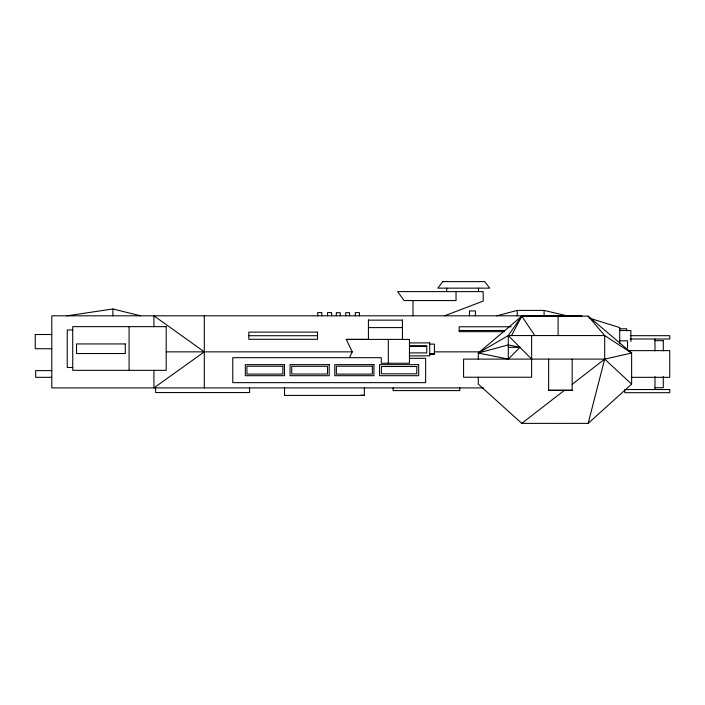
<?xml version="1.0" encoding="UTF-8"?>
<svg xmlns="http://www.w3.org/2000/svg" width="705" height="705" viewBox="0 0 705 705"><rect width="100%" height="100%" fill="white"/><g stroke="black" fill="none" stroke-linecap="round" stroke-linejoin="round"><path stroke-width="1.06" d="M478.298 377.237L478.298 384.119L521.779 423.379L588.155 423.37L604.687 359.101L604.687 335.562L588.155 316.157L521.779 316.166L478.298 353.029L478.298 359.101M349.451 357.673L352.262 351.857L346.252 339.405L409.455 339.405L409.455 363.234L381.282 363.234L381.282 357.673L232.773 357.673L232.773 382.648L425.626 382.648L425.626 358.316L409.455 358.316M511.522 335.562L521.779 316.157L534.813 335.562M478.298 353.029L508.287 344.886L519.955 347.336L508.287 359.101L478.298 353.029L508.287 335.562L521.779 316.157M588.155 423.379L631.627 384.119L631.627 353.029L588.155 316.157M521.779 423.37L564.441 390.297M572.169 384.313L604.687 359.101L631.627 353.029L604.687 335.562L508.287 335.562L508.287 359.101M444.547 315.814L483.189 301.088L483.189 291.614L397.602 291.614L404.132 300.559L456.038 300.559L456.038 291.614M496.708 315.814L517.241 310.42L544.084 310.42L567.067 315.814M67.01 315.814L112.897 308.975L140.568 315.814M581.995 315.814L51.782 315.814L51.782 387.909L483.612 387.909M368.424 320.149L402.449 320.149M511.143 326.759L459.158 326.759L459.158 331.658L504.648 331.658M368.424 327.596L402.449 327.596M619.721 328.803L626.719 328.803L626.719 330.83M72.721 329.966L67.248 329.966L67.248 367.499L72.721 367.499M459.158 330.495L504.648 330.495M619.721 330.539L630.887 330.539L630.887 341.564M35.25 334.514L51.782 334.514M248.83 335.712L317.532 335.712M630.252 335.686L669.75 335.686L669.75 339.008L630.164 339.008M654.98 340.665L663.282 340.665M619.721 340.823L627.52 340.823L627.52 348.094M409.455 342.894L429.697 342.894M429.697 344.111L434.43 344.111L434.43 354.254L429.697 354.254M409.455 346.023L426.754 346.032L426.754 352.897L409.455 352.897M409.455 346.146L426.754 346.146M508.287 347.336L519.955 347.336M51.782 348.719L35.25 348.719L35.25 334.487M628.005 350.632L669.724 350.632L669.724 377.325L631.239 377.325M166.186 351.857L352.262 351.857M434.43 351.857L480.484 351.857M429.697 353.628L434.43 353.672M429.697 354.157L434.43 354.157M409.455 355.866L429.697 355.866L429.697 342.401M51.782 370.601L35.673 370.601L35.673 377.325L51.782 377.325M654.98 387.724L663.282 387.724L663.282 376.523M548.631 359.101L548.631 390.297L572.169 390.297L572.169 359.101M548.631 390.297L572.169 390.297M364.353 387.909L364.353 395.417L284.512 395.417L284.512 387.909M346.252 339.405L368.424 339.431L368.424 319.955M361.066 395.108L364.353 395.417M589.336 318.105L619.721 327.587L619.721 343.52M631.627 384.119L604.687 359.101L463.582 359.101L463.582 377.237L531.632 377.237L531.632 335.571M508.287 335.562L531.632 359.101M663.282 340.586L663.282 350.896M654.98 339.008L654.98 350.896M654.98 376.602L654.98 389.539M558.104 316.157L558.104 335.562M544.084 310.42L544.084 315.814M517.241 310.42L517.241 315.814M478.51 288.142L478.51 291.614M475.417 315.814L475.417 310.923L469.486 310.923L469.486 315.814M459.801 387.909L459.801 390.605L393.108 390.605L393.108 387.909M446.697 288.142L446.697 291.614M412.989 300.559L412.989 315.814M402.449 319.955L402.449 339.405M388.314 339.405L388.314 363.234M359.444 315.814L359.444 312.632L355.302 312.632L355.302 315.814M349.557 315.814L349.557 312.685L345.714 312.685L345.714 315.814M340.268 315.814L340.268 312.685L336.364 312.685L336.364 315.814M331.614 315.814L331.614 312.579L327.534 312.579L327.534 315.814M321.806 315.814L321.806 312.579L317.691 312.579L317.691 315.814M249.561 387.909L249.561 392.553L155.611 392.553L155.611 387.909M204.309 315.814L204.309 387.909M153.928 326.644L153.928 315.814L204.309 351.857L153.928 387.909L153.928 370.345M129.085 326.644L129.085 370.345M112.897 308.975L112.897 315.814M442.819 281.621L437.814 288.142L489.711 288.142L484.705 281.621L442.819 281.621M166.186 326.644L72.721 326.644L72.721 370.345L166.186 370.345L166.186 326.644M317.532 332.125L248.83 332.125L248.83 339.29L317.532 339.29L317.532 332.125M125.27 343.934L76.519 343.934L76.519 353.531L125.27 353.531L125.27 343.934M284.468 364.635L245.322 364.635L245.322 375.695L284.468 375.695L284.468 364.635M329.2 364.635L290.055 364.635L290.055 375.695L329.2 375.695L329.2 364.635M373.932 364.635L334.796 364.635L334.796 375.695L373.932 375.695L373.932 364.635M418.673 364.635L379.528 364.635L379.528 375.695L418.673 375.695L418.673 364.635M372.355 366.212L336.373 366.212L336.373 374.117L372.355 374.117L372.355 366.212M282.855 366.239L246.926 366.239L246.926 374.082L282.855 374.082L282.855 366.239M327.534 366.3L291.72 366.3L291.72 374.029L327.534 374.029L327.534 366.3M416.796 366.503L381.396 366.503L381.396 373.817L416.796 373.817L416.796 366.503M669.75 389.539L624.771 389.539L624.771 392.694L669.75 392.694L669.75 389.539"/></g></svg>
